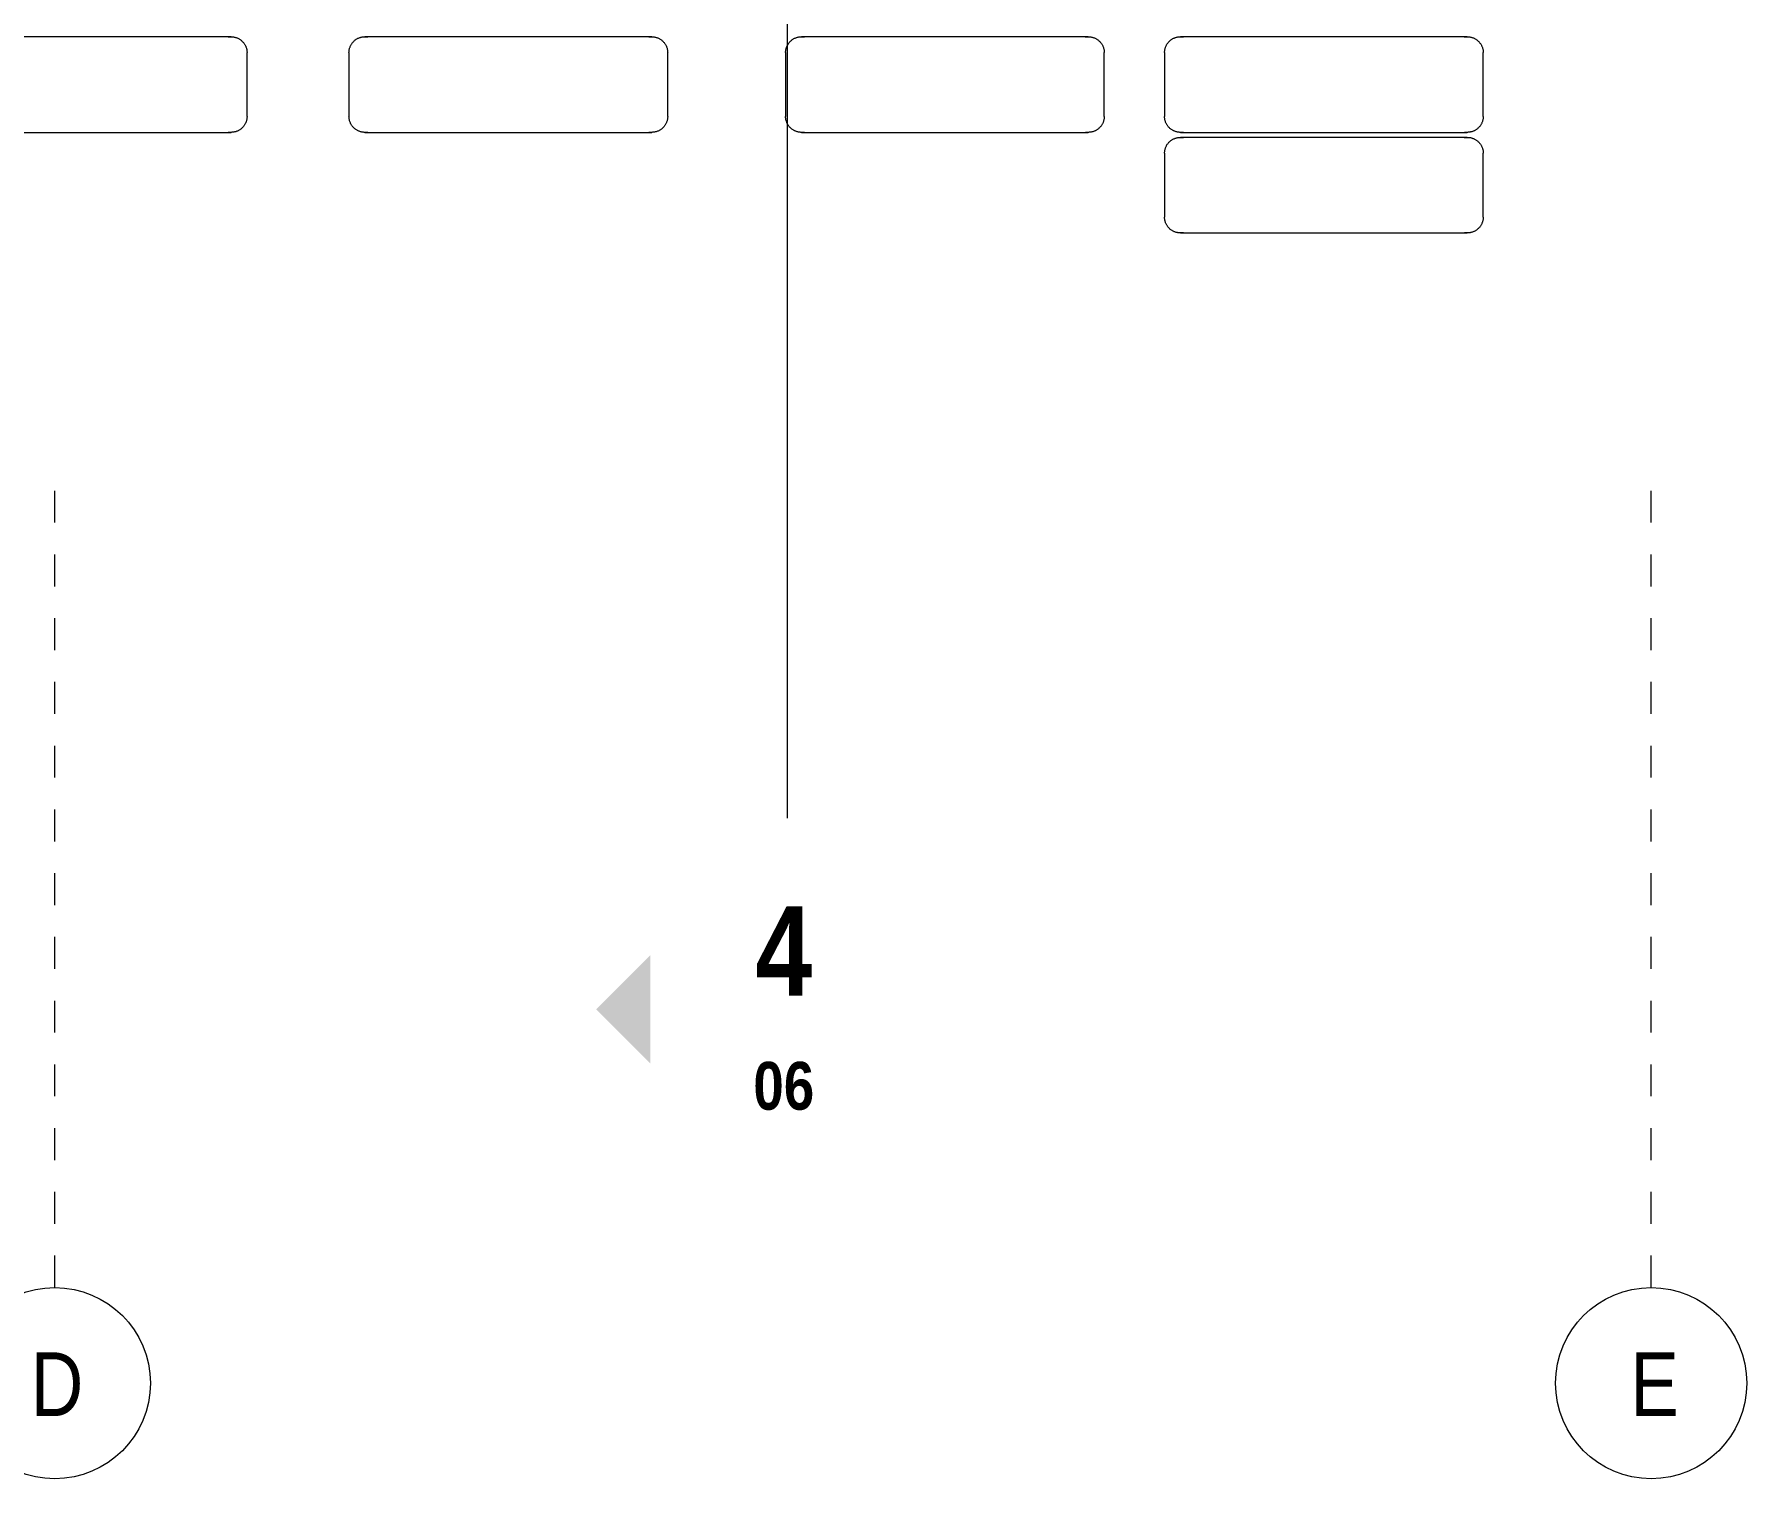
# Model space of a CAD drawing. Header units: metres. Extents: x -3 to 175, y -5 to 18.
# Drawn here: x 43.63 to 49.01, y -4.88 to -0.35 of the extents above; entities that cross this region are included whole.
import ezdxf

# ---------------------------------------------------------------- set-up
doc = ezdxf.new("R2010")
doc.units = ezdxf.units.M
doc.linetypes.add('Grid Line', pattern=[0.022225, 0.0127, -0.003175, 0.003175, -0.003175])
for name, color, linetype, lineweight in [('A-GENM', 7, 'Continuous', 9), ('G-ANNO-SYMB', 7, 'Continuous', 9), ('S-GRID', 7, 'Continuous', 9), ('S-GRID-IDEN', 7, 'Continuous', 9)]:
    doc.layers.add(name, color=color, linetype=linetype, lineweight=lineweight)
doc.styles.add('Saira Condensed', font='SairaCondensed-Regular.ttf', dxfattribs={"height": 0.2})
doc.styles.add('Saira Condensed_B', font='', dxfattribs={"height": 0.15})
doc.styles.add('Saira Condensed_B_1', font='', dxfattribs={"height": 0.28})
doc.styles.get('Saira Condensed_B').set_extended_font_data('Saira Condensed', bold=True)
doc.styles.get('Saira Condensed_B_1').set_extended_font_data('Saira Condensed', bold=True)

# ---------------------------------------------------------------- blocks, each defined once
blk = doc.blocks.new('M_RVR_Neumatico - M_RVR_Neumatico-2622534-N-Estancos')
at = {"layer": 'A-GENM'}
for p, q in [((-0.5, 0.1), (-0.5, -0.1)), ((0.5, -0.1), (0.5, 0.1))]:
    blk.add_line(p, q, dxfattribs=at)
at = {"layer": 'A-GENM', "flags": 128}
for points in [[(-0.5, 0.1), (-0.5, 0.102), (-0.4998, 0.104), (-0.4996, 0.106), (-0.4994, 0.108), (-0.499, 0.1099), (-0.4986, 0.1119), (-0.4981, 0.1138), (-0.4975, 0.1157), (-0.4968, 0.1176), (-0.4961, 0.1195), (-0.4952, 0.1213), (-0.4943, 0.1231), (-0.4934, 0.1248), (-0.4924, 0.1266), (-0.4913, 0.1282), (-0.4901, 0.1299), (-0.4889, 0.1314), (-0.4876, 0.133), (-0.4862, 0.1344), (-0.4848, 0.1359), (-0.4834, 0.1372), (-0.4819, 0.1385), (-0.4803, 0.1398), (-0.4787, 0.141), (-0.477, 0.1421), (-0.4753, 0.1431), (-0.4736, 0.1441), (-0.4718, 0.145), (-0.47, 0.1458), (-0.4681, 0.1466), (-0.4662, 0.1473), (-0.4643, 0.1479), (-0.4624, 0.1484), (-0.4605, 0.1489), (-0.4585, 0.1493), (-0.4565, 0.1496), (-0.4545, 0.1498), (-0.4525, 0.1499), (-0.4505, 0.15), (-0.45, 0.15)], [(-0.45, 0.15), (-0.4496, 0.15), (-0.4486, 0.15), (-0.4468, 0.15), (-0.4443, 0.15), (-0.441, 0.15)], [(0.45, 0.15), (0.4496, 0.15), (0.4486, 0.15), (0.4468, 0.15), (0.4443, 0.15), (0.441, 0.15), (0.4371, 0.15), (0.4325, 0.15), (0.4272, 0.15), (0.4212, 0.15), (0.4145, 0.15), (0.4071, 0.15), (0.3991, 0.15), (0.3905, 0.15), (0.3813, 0.15), (0.3714, 0.15), (0.3609, 0.15), (0.3499, 0.15), (0.3383, 0.15), (0.3262, 0.15), (0.3135, 0.15), (0.3004, 0.15), (0.2867, 0.15), (0.2726, 0.15), (0.2581, 0.15), (0.2431, 0.15), (0.2278, 0.15), (0.2121, 0.15), (0.1961, 0.15), (0.1797, 0.15), (0.1631, 0.15), (0.1462, 0.15), (0.129, 0.15), (0.1117, 0.15), (0.0942, 0.15), (0.0765, 0.15), (0.0587, 0.15), (0.0408, 0.15), (0.0228, 0.15), (0.0049, 0.15), (-0.0131, 0.15), (-0.0311, 0.15), (-0.049, 0.15), (-0.0669, 0.15), (-0.0846, 0.15), (-0.1022, 0.15), (-0.1197, 0.15), (-0.1369, 0.15), (-0.154, 0.15), (-0.1708, 0.15), (-0.1873, 0.15), (-0.2035, 0.15), (-0.2194, 0.15), (-0.2349, 0.15), (-0.2501, 0.15), (-0.2648, 0.15), (-0.2792, 0.15), (-0.2931, 0.15), (-0.3065, 0.15), (-0.3194, 0.15), (-0.3318, 0.15), (-0.3437, 0.15), (-0.3551, 0.15), (-0.3658, 0.15), (-0.376, 0.15), (-0.3856, 0.15), (-0.3946, 0.15), (-0.4029, 0.15), (-0.4106, 0.15), (-0.4176, 0.15), (-0.424, 0.15), (-0.4297, 0.15), (-0.4347, 0.15), (-0.439, 0.15), (-0.4426, 0.15), (-0.4455, 0.15), (-0.4477, 0.15), (-0.4491, 0.15), (-0.4499, 0.15), (-0.45, 0.15)], [(0.4406, 0.15), (0.4426, 0.15), (0.4455, 0.15), (0.4477, 0.15), (0.4491, 0.15), (0.4499, 0.15), (0.45, 0.15)], [(0.45, 0.15), (0.452, 0.15), (0.454, 0.1498), (0.456, 0.1496), (0.458, 0.1494), (0.4599, 0.149), (0.4619, 0.1486), (0.4638, 0.1481), (0.4657, 0.1475), (0.4676, 0.1468), (0.4695, 0.1461), (0.4713, 0.1452), (0.4731, 0.1443), (0.4748, 0.1434), (0.4766, 0.1424), (0.4782, 0.1413), (0.4799, 0.1401), (0.4814, 0.1389), (0.483, 0.1376), (0.4844, 0.1362), (0.4859, 0.1348), (0.4872, 0.1334), (0.4885, 0.1319), (0.4898, 0.1303), (0.491, 0.1287), (0.4921, 0.127), (0.4931, 0.1253), (0.4941, 0.1236), (0.495, 0.1218), (0.4958, 0.12), (0.4966, 0.1181), (0.4973, 0.1162), (0.4979, 0.1143), (0.4984, 0.1124), (0.4989, 0.1105), (0.4993, 0.1085), (0.4996, 0.1065), (0.4998, 0.1045), (0.4999, 0.1025), (0.5, 0.1005), (0.5, 0.1)], [(-0.45, -0.15), (-0.452, -0.15), (-0.454, -0.1498), (-0.456, -0.1496), (-0.458, -0.1494), (-0.4599, -0.149), (-0.4619, -0.1486), (-0.4638, -0.1481), (-0.4657, -0.1475), (-0.4676, -0.1468), (-0.4695, -0.1461), (-0.4713, -0.1452), (-0.4731, -0.1443), (-0.4748, -0.1434), (-0.4766, -0.1424), (-0.4782, -0.1413), (-0.4799, -0.1401), (-0.4814, -0.1389), (-0.483, -0.1376), (-0.4844, -0.1362), (-0.4859, -0.1348), (-0.4872, -0.1334), (-0.4885, -0.1319), (-0.4898, -0.1303), (-0.491, -0.1287), (-0.4921, -0.127), (-0.4931, -0.1253), (-0.4941, -0.1236), (-0.495, -0.1218), (-0.4958, -0.12), (-0.4966, -0.1181), (-0.4973, -0.1162), (-0.4979, -0.1143), (-0.4984, -0.1124), (-0.4989, -0.1105), (-0.4993, -0.1085), (-0.4996, -0.1065), (-0.4998, -0.1045), (-0.4999, -0.1025), (-0.5, -0.1005), (-0.5, -0.1)], [(0.5, -0.1), (0.5, -0.102), (0.4998, -0.104), (0.4996, -0.106), (0.4994, -0.108), (0.499, -0.1099), (0.4986, -0.1119), (0.4981, -0.1138), (0.4975, -0.1157), (0.4968, -0.1176), (0.4961, -0.1195), (0.4952, -0.1213), (0.4943, -0.1231), (0.4934, -0.1248), (0.4924, -0.1266), (0.4913, -0.1282), (0.4901, -0.1299), (0.4889, -0.1314), (0.4876, -0.133), (0.4862, -0.1344), (0.4848, -0.1359), (0.4834, -0.1372), (0.4819, -0.1385), (0.4803, -0.1398), (0.4787, -0.141), (0.477, -0.1421), (0.4753, -0.1431), (0.4736, -0.1441), (0.4718, -0.145), (0.47, -0.1458), (0.4681, -0.1466), (0.4662, -0.1473), (0.4643, -0.1479), (0.4624, -0.1484), (0.4605, -0.1489), (0.4585, -0.1493), (0.4565, -0.1496), (0.4545, -0.1498), (0.4525, -0.1499), (0.4505, -0.15), (0.45, -0.15)], [(-0.441, -0.15), (-0.4426, -0.15), (-0.4455, -0.15), (-0.4477, -0.15), (-0.4491, -0.15), (-0.4499, -0.15), (-0.45, -0.15)], [(-0.45, -0.15), (-0.4496, -0.15), (-0.4486, -0.15), (-0.4468, -0.15), (-0.4443, -0.15), (-0.441, -0.15), (-0.4371, -0.15), (-0.4325, -0.15), (-0.4272, -0.15), (-0.4212, -0.15), (-0.4145, -0.15), (-0.4071, -0.15), (-0.3991, -0.15), (-0.3905, -0.15), (-0.3813, -0.15), (-0.3714, -0.15), (-0.3609, -0.15), (-0.3499, -0.15), (-0.3383, -0.15), (-0.3262, -0.15), (-0.3135, -0.15), (-0.3004, -0.15), (-0.2867, -0.15), (-0.2726, -0.15), (-0.2581, -0.15), (-0.2431, -0.15), (-0.2278, -0.15), (-0.2121, -0.15), (-0.1961, -0.15), (-0.1797, -0.15), (-0.1631, -0.15), (-0.1462, -0.15), (-0.129, -0.15), (-0.1117, -0.15), (-0.0942, -0.15), (-0.0765, -0.15), (-0.0587, -0.15), (-0.0408, -0.15), (-0.0228, -0.15), (-0.0049, -0.15), (0.0131, -0.15), (0.0311, -0.15), (0.049, -0.15), (0.0669, -0.15), (0.0846, -0.15), (0.1022, -0.15), (0.1197, -0.15), (0.1369, -0.15), (0.154, -0.15), (0.1708, -0.15), (0.1873, -0.15), (0.2035, -0.15), (0.2194, -0.15), (0.2349, -0.15), (0.2501, -0.15), (0.2648, -0.15), (0.2792, -0.15), (0.2931, -0.15), (0.3065, -0.15), (0.3194, -0.15), (0.3318, -0.15), (0.3437, -0.15), (0.3551, -0.15), (0.3658, -0.15), (0.376, -0.15), (0.3856, -0.15), (0.3946, -0.15), (0.4029, -0.15), (0.4106, -0.15), (0.4176, -0.15), (0.424, -0.15), (0.4297, -0.15), (0.4347, -0.15), (0.439, -0.15), (0.4426, -0.15), (0.4455, -0.15), (0.4477, -0.15), (0.4491, -0.15), (0.4499, -0.15), (0.45, -0.15)], [(0.45, -0.15), (0.4496, -0.15), (0.4486, -0.15), (0.4468, -0.15), (0.4443, -0.15), (0.441, -0.15)]]:
    blk.add_lwpolyline(points, dxfattribs=at)
blk = doc.blocks.new('Grid - 3mm-1144979-N-Estancos')
at = {"layer": 'S-GRID-IDEN', "color": 253, "true_color": 0xaaaaaa}
blk.add_circle((0, 0), 0.003, dxfattribs=at)
blk = doc.blocks.new('Section - Símbolo_Detalle_Plano-1146154-N-Estancos')
at = {"layer": 'G-ANNO-SYMB', "true_color": 0x808080}
blk.add_hatch(color=8, dxfattribs=at).paths.add_polyline_path([(-0.004296, 0.004296), (-0.007704, 0.004296), (-0.006, 0.006)])

msp = doc.modelspace()

# ---------------------------------------------------------------- linework, layer by layer
at = {"layer": 'G-ANNO-SYMB', "lineweight": 18}
msp.add_line((45.9968, -2.81), (45.9968, 2.9796), dxfattribs=at)
at = {"layer": 'S-GRID', "color": 254, "linetype": 'Grid Line', "true_color": 0xd4d4d4}
for p, q in [((43.6979, -4.2829), (43.6979, -1.7829)), ((48.7073, -4.2829), (48.7073, -1.7829))]:
    msp.add_line(p, q, dxfattribs=at)

# ---------------------------------------------------------------- block references
at = {"layer": 'A-GENM'}
for p in [(43.8013, -0.5082), (45.1212, -0.5082), (46.4912, -0.5082), (47.6804, -0.5082), (47.6804, -0.8239)]:
    msp.add_blockref('M_RVR_Neumatico - M_RVR_Neumatico-2622534-N-Estancos', p, dxfattribs=at)
at = {"layer": 'G-ANNO-SYMB', "color": 8, "lineweight": 18, "true_color": 0x808080, "xscale": 99.99999999999993, "yscale": 99.99999999999993, "zscale": 99.99999999999993, "rotation": 89.99999999999972}
msp.add_blockref('Section - Símbolo_Detalle_Plano-1146154-N-Estancos', (45.9968, -2.81), dxfattribs=at)
at = {"layer": 'S-GRID-IDEN', "color": 253, "true_color": 0xaaaaaa, "xscale": 99.99999999999993, "yscale": 99.99999999999993, "zscale": 99.99999999999993}
for p in [(43.6979, -4.5829), (48.7073, -4.5829)]:
    msp.add_blockref('Grid - 3mm-1144979-N-Estancos', p, dxfattribs=at)

# ---------------------------------------------------------------- texts
at = {"layer": 'G-ANNO-SYMB', "insert": (45.8965, -3.0866), "char_height": 0.28, "width": 0.240506, "attachment_point": 1, "style": 'Saira Condensed_B_1'}
msp.add_mtext('\\fSaira Condensed|b1|i0|c0|p2|;4', dxfattribs=at)
at = {"layer": 'G-ANNO-SYMB', "color": 8, "true_color": 0x808080, "insert": (45.89, -3.5749), "char_height": 0.15, "width": 0.25654, "attachment_point": 1, "style": 'Saira Condensed_B', "bg_fill": 3, "box_fill_scale": 1.25, "bg_fill_color": 256, "bg_fill_true_color": 13158600, "bg_fill_transparency": 0}
msp.add_mtext('06', dxfattribs=at)
at = {"layer": 'S-GRID-IDEN', "color": 253, "true_color": 0xaaaaaa, "char_height": 0.2, "attachment_point": 1, "style": 'Saira Condensed'}
for s, insert, width in [('D', (43.6222, -4.4861), 0.176371), ('E', (48.6416, -4.4861), 0.152321)]:
    msp.add_mtext(s, dxfattribs=dict(at, insert=insert, width=width))

doc.saveas('drawing.dxf')
